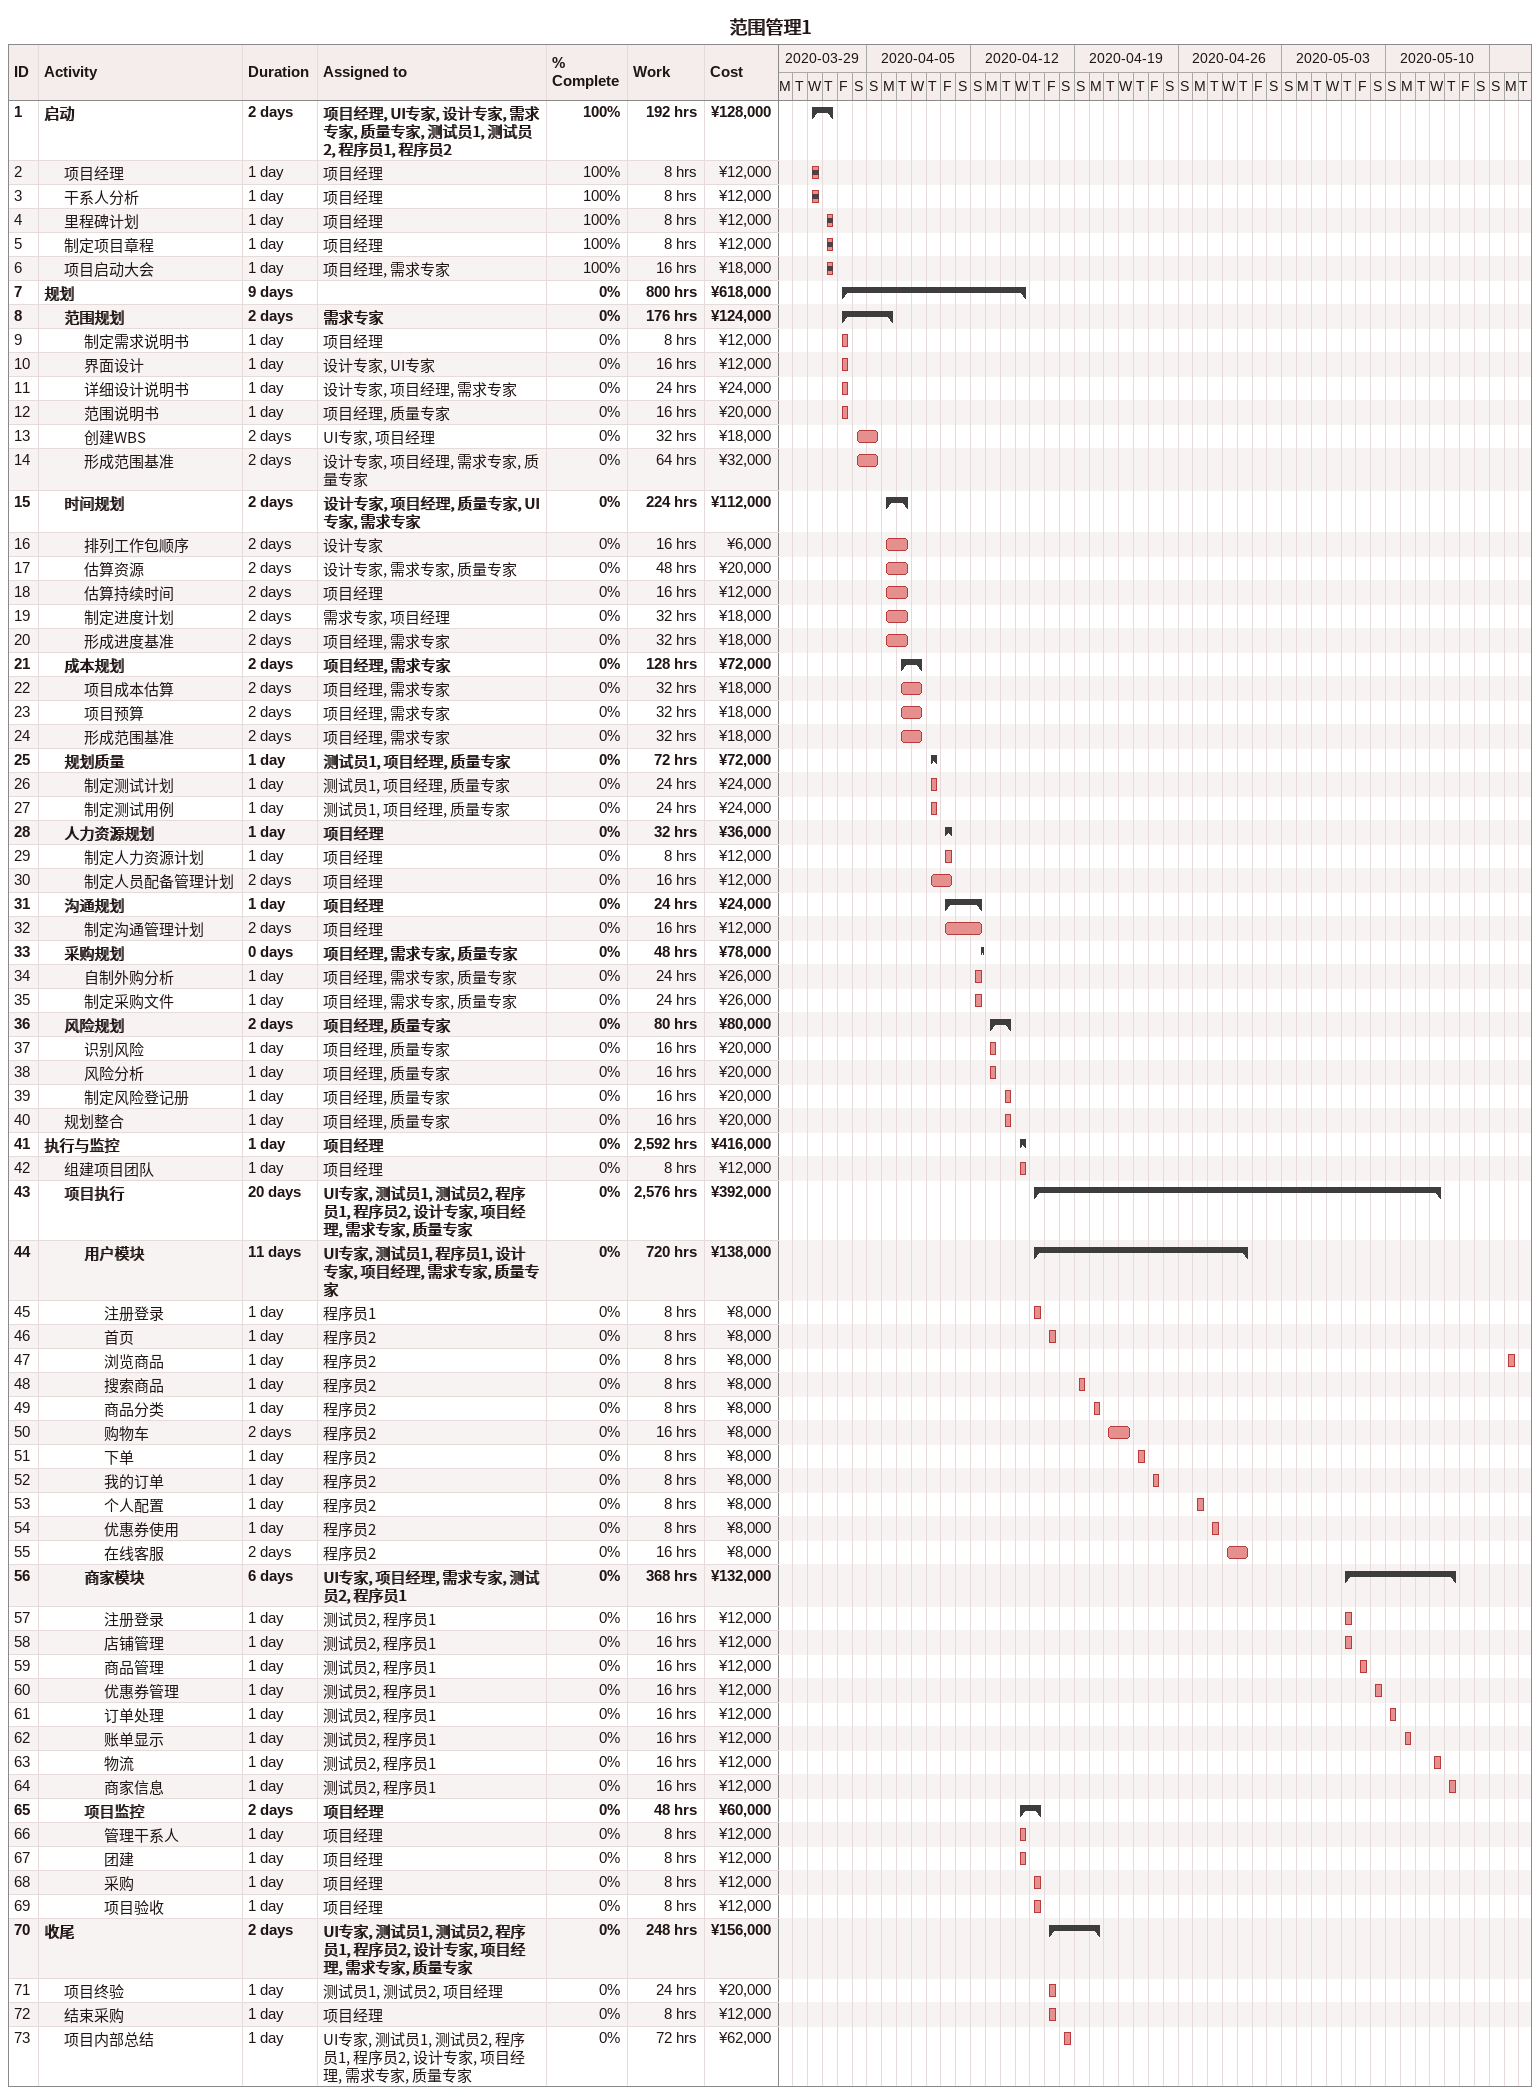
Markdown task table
范围管理1

| ID | Level | Task | Duration | Start | Finish | Resources | % complete | Work (h) | Cost (¥) |
|---|---|---|---|---|---|---|---|---|---|
| 1 | 1 | **启动** | 2d | 2020-04-01 | 2020-04-02 | 项目经理, UI专家, 设计专家, 需求专家, 质量专家, 测试员1, 测试员2, 程序员1, 程序员2 | 100 | 192 | 128000 |
| 2 | 2 | 项目经理 | 1d | 2020-04-01 | 2020-04-01 | 项目经理 | 100 | 8 | 12000 |
| 3 | 2 | 干系人分析 | 1d | 2020-04-01 | 2020-04-01 | 项目经理 | 100 | 8 | 12000 |
| 4 | 2 | 里程碑计划 | 1d | 2020-04-02 | 2020-04-02 | 项目经理 | 100 | 8 | 12000 |
| 5 | 2 | 制定项目章程 | 1d | 2020-04-02 | 2020-04-02 | 项目经理 | 100 | 8 | 12000 |
| 6 | 2 | 项目启动大会 | 1d | 2020-04-02 | 2020-04-02 | 项目经理, 需求专家 | 100 | 16 | 18000 |
| 7 | 1 | **规划** | 9d | 2020-04-03 | 2020-04-15 |  | 0 | 800 | 618000 |
| 8 | 2 | **范围规划** | 2d | 2020-04-03 | 2020-04-06 | 需求专家 | 0 | 176 | 124000 |
| 9 | 3 | 制定需求说明书 | 1d | 2020-04-03 | 2020-04-03 | 项目经理 | 0 | 8 | 12000 |
| 10 | 3 | 界面设计 | 1d | 2020-04-03 | 2020-04-03 | 设计专家, UI专家 | 0 | 16 | 12000 |
| 11 | 3 | 详细设计说明书 | 1d | 2020-04-03 | 2020-04-03 | 设计专家, 项目经理, 需求专家 | 0 | 24 | 24000 |
| 12 | 3 | 范围说明书 | 1d | 2020-04-03 | 2020-04-03 | 项目经理, 质量专家 | 0 | 16 | 20000 |
| 13 | 3 | 创建WBS | 2d | 2020-04-04 | 2020-04-05 | UI专家, 项目经理 | 0 | 32 | 18000 |
| 14 | 3 | 形成范围基准 | 2d | 2020-04-04 | 2020-04-05 | 设计专家, 项目经理, 需求专家, 质量专家 | 0 | 64 | 32000 |
| 15 | 2 | **时间规划** | 2d | 2020-04-06 | 2020-04-07 | 设计专家, 项目经理, 质量专家, UI专家, 需求专家 | 0 | 224 | 112000 |
| 16 | 3 | 排列工作包顺序 | 2d | 2020-04-06 | 2020-04-07 | 设计专家 | 0 | 16 | 6000 |
| 17 | 3 | 估算资源 | 2d | 2020-04-06 | 2020-04-07 | 设计专家, 需求专家, 质量专家 | 0 | 48 | 20000 |
| 18 | 3 | 估算持续时间 | 2d | 2020-04-06 | 2020-04-07 | 项目经理 | 0 | 16 | 12000 |
| 19 | 3 | 制定进度计划 | 2d | 2020-04-06 | 2020-04-07 | 需求专家, 项目经理 | 0 | 32 | 18000 |
| 20 | 3 | 形成进度基准 | 2d | 2020-04-06 | 2020-04-07 | 项目经理, 需求专家 | 0 | 32 | 18000 |
| 21 | 2 | **成本规划** | 2d | 2020-04-07 | 2020-04-08 | 项目经理, 需求专家 | 0 | 128 | 72000 |
| 22 | 3 | 项目成本估算 | 2d | 2020-04-07 | 2020-04-08 | 项目经理, 需求专家 | 0 | 32 | 18000 |
| 23 | 3 | 项目预算 | 2d | 2020-04-07 | 2020-04-08 | 项目经理, 需求专家 | 0 | 32 | 18000 |
| 24 | 3 | 形成范围基准 | 2d | 2020-04-07 | 2020-04-08 | 项目经理, 需求专家 | 0 | 32 | 18000 |
| 25 | 2 | **规划质量** | 1d | 2020-04-09 | 2020-04-09 | 测试员1, 项目经理, 质量专家 | 0 | 72 | 72000 |
| 26 | 3 | 制定测试计划 | 1d | 2020-04-09 | 2020-04-09 | 测试员1, 项目经理, 质量专家 | 0 | 24 | 24000 |
| 27 | 3 | 制定测试用例 | 1d | 2020-04-09 | 2020-04-09 | 测试员1, 项目经理, 质量专家 | 0 | 24 | 24000 |
| 28 | 2 | **人力资源规划** | 1d | 2020-04-10 | 2020-04-10 | 项目经理 | 0 | 32 | 36000 |
| 29 | 3 | 制定人力资源计划 | 1d | 2020-04-10 | 2020-04-10 | 项目经理 | 0 | 8 | 12000 |
| 30 | 3 | 制定人员配备管理计划 | 2d | 2020-04-09 | 2020-04-10 | 项目经理 | 0 | 16 | 12000 |
| 31 | 2 | **沟通规划** | 1d | 2020-04-10 | 2020-04-12 | 项目经理 | 0 | 24 | 24000 |
| 32 | 3 | 制定沟通管理计划 | 2d | 2020-04-10 | 2020-04-12 | 项目经理 | 0 | 16 | 12000 |
| 33 | 2 | **采购规划** | 0d | 2020-04-12 | 2020-04-12 | 项目经理, 需求专家, 质量专家 | 0 | 48 | 78000 |
| 34 | 3 | 自制外购分析 | 1d | 2020-04-12 | 2020-04-12 | 项目经理, 需求专家, 质量专家 | 0 | 24 | 26000 |
| 35 | 3 | 制定采购文件 | 1d | 2020-04-12 | 2020-04-12 | 项目经理, 需求专家, 质量专家 | 0 | 24 | 26000 |
| 36 | 2 | **风险规划** | 2d | 2020-04-13 | 2020-04-14 | 项目经理, 质量专家 | 0 | 80 | 80000 |
| 37 | 3 | 识别风险 | 1d | 2020-04-13 | 2020-04-13 | 项目经理, 质量专家 | 0 | 16 | 20000 |
| 38 | 3 | 风险分析 | 1d | 2020-04-13 | 2020-04-13 | 项目经理, 质量专家 | 0 | 16 | 20000 |
| 39 | 3 | 制定风险登记册 | 1d | 2020-04-14 | 2020-04-14 | 项目经理, 质量专家 | 0 | 16 | 20000 |
| 40 | 2 | 规划整合 | 1d | 2020-04-14 | 2020-04-14 | 项目经理, 质量专家 | 0 | 16 | 20000 |
| 41 | 1 | **执行与监控** | 1d | 2020-04-15 | 2020-04-15 | 项目经理 | 0 | 2592 | 416000 |
| 42 | 2 | 组建项目团队 | 1d | 2020-04-15 | 2020-04-15 | 项目经理 | 0 | 8 | 12000 |
| 43 | 2 | **项目执行** | 20d | 2020-04-16 | 2020-05-13 | UI专家, 测试员1, 测试员2, 程序员1, 程序员2, 设计专家, 项目经理, 需求专家, 质量专家 | 0 | 2576 | 392000 |
| 44 | 3 | **用户模块** | 11d | 2020-04-16 | 2020-04-30 | UI专家, 测试员1, 程序员1, 设计专家, 项目经理, 需求专家, 质量专家 | 0 | 720 | 138000 |
| 45 | 4 | 注册登录 | 1d | 2020-04-16 | 2020-04-16 | 程序员1 | 0 | 8 | 8000 |
| 46 | 4 | 首页 | 1d | 2020-04-17 | 2020-04-17 | 程序员2 | 0 | 8 | 8000 |
| 47 | 4 | 浏览商品 | 1d | 2020-05-18 | 2020-05-18 | 程序员2 | 0 | 8 | 8000 |
| 48 | 4 | 搜索商品 | 1d | 2020-04-19 | 2020-04-19 | 程序员2 | 0 | 8 | 8000 |
| 49 | 4 | 商品分类 | 1d | 2020-04-20 | 2020-04-20 | 程序员2 | 0 | 8 | 8000 |
| 50 | 4 | 购物车 | 2d | 2020-04-21 | 2020-04-22 | 程序员2 | 0 | 16 | 8000 |
| 51 | 4 | 下单 | 1d | 2020-04-23 | 2020-04-23 | 程序员2 | 0 | 8 | 8000 |
| 52 | 4 | 我的订单 | 1d | 2020-04-24 | 2020-04-24 | 程序员2 | 0 | 8 | 8000 |
| 53 | 4 | 个人配置 | 1d | 2020-04-27 | 2020-04-27 | 程序员2 | 0 | 8 | 8000 |
| 54 | 4 | 优惠券使用 | 1d | 2020-04-28 | 2020-04-28 | 程序员2 | 0 | 8 | 8000 |
| 55 | 4 | 在线客服 | 2d | 2020-04-29 | 2020-04-30 | 程序员2 | 0 | 16 | 8000 |
| 56 | 3 | **商家模块** | 6d | 2020-05-07 | 2020-05-14 | UI专家, 项目经理, 需求专家, 测试员2, 程序员1 | 0 | 368 | 132000 |
| 57 | 4 | 注册登录 | 1d | 2020-05-07 | 2020-05-07 | 测试员2, 程序员1 | 0 | 16 | 12000 |
| 58 | 4 | 店铺管理 | 1d | 2020-05-07 | 2020-05-07 | 测试员2, 程序员1 | 0 | 16 | 12000 |
| 59 | 4 | 商品管理 | 1d | 2020-05-08 | 2020-05-08 | 测试员2, 程序员1 | 0 | 16 | 12000 |
| 60 | 4 | 优惠券管理 | 1d | 2020-05-09 | 2020-05-09 | 测试员2, 程序员1 | 0 | 16 | 12000 |
| 61 | 4 | 订单处理 | 1d | 2020-05-10 | 2020-05-10 | 测试员2, 程序员1 | 0 | 16 | 12000 |
| 62 | 4 | 账单显示 | 1d | 2020-05-11 | 2020-05-11 | 测试员2, 程序员1 | 0 | 16 | 12000 |
| 63 | 4 | 物流 | 1d | 2020-05-13 | 2020-05-13 | 测试员2, 程序员1 | 0 | 16 | 12000 |
| 64 | 4 | 商家信息 | 1d | 2020-05-14 | 2020-05-14 | 测试员2, 程序员1 | 0 | 16 | 12000 |
| 65 | 3 | **项目监控** | 2d | 2020-04-15 | 2020-04-16 | 项目经理 | 0 | 48 | 60000 |
| 66 | 4 | 管理干系人 | 1d | 2020-04-15 | 2020-04-15 | 项目经理 | 0 | 8 | 12000 |
| 67 | 4 | 团建 | 1d | 2020-04-15 | 2020-04-15 | 项目经理 | 0 | 8 | 12000 |
| 68 | 4 | 采购 | 1d | 2020-04-16 | 2020-04-16 | 项目经理 | 0 | 8 | 12000 |
| 69 | 4 | 项目验收 | 1d | 2020-04-16 | 2020-04-16 | 项目经理 | 0 | 8 | 12000 |
| 70 | 1 | **收尾** | 2d | 2020-04-17 | 2020-04-20 | UI专家, 测试员1, 测试员2, 程序员1, 程序员2, 设计专家, 项目经理, 需求专家, 质量专家 | 0 | 248 | 156000 |
| 71 | 2 | 项目终验 | 1d | 2020-04-17 | 2020-04-17 | 测试员1, 测试员2, 项目经理 | 0 | 24 | 20000 |
| 72 | 2 | 结束采购 | 1d | 2020-04-17 | 2020-04-17 | 项目经理 | 0 | 8 | 12000 |
| 73 | 2 | 项目内部总结 | 1d | 2020-04-18 | 2020-04-18 | UI专家, 测试员1, 测试员2, 程序员1, 程序员2, 设计专家, 项目经理, 需求专家, 质量专家 | 0 | 72 | 62000 |
